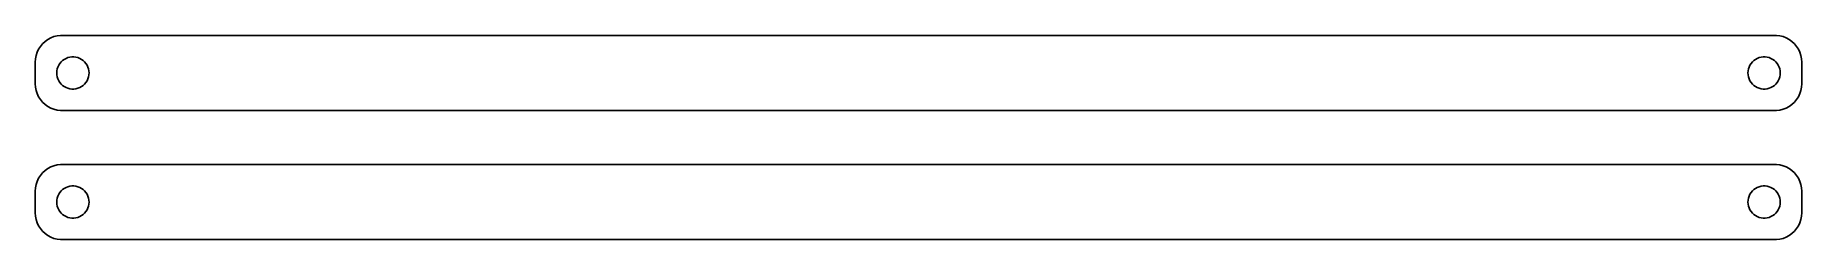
# Model space of a CAD drawing. Header units: metres. Extents: x -164 to 164, y 17 to 55.
import ezdxf

# ---------------------------------------------------------------- set-up
doc = ezdxf.new("R2010")
doc.units = ezdxf.units.M

msp = doc.modelspace()

# ---------------------------------------------------------------- linework, layer by layer
for p, q in [((-163.545, 52.9389), (-163.882, 52.4088)), ((-163.145, 53.4227), (-163.545, 52.9389)), ((-162.687, 53.8526), (-163.145, 53.4227)), ((-162.179, 54.2216), (-162.687, 53.8526)), ((-161.629, 54.5241), (-162.179, 54.2216)), ((-161.045, 54.7553), (-161.629, 54.5241)), ((-160.437, 54.9114), (-161.045, 54.7553)), ((-159.814, 54.9901), (-160.437, 54.9114)), ((159.814, 54.9901), (-159.814, 54.9901)), ((160.437, 54.9114), (159.814, 54.9901)), ((161.045, 54.7553), (160.437, 54.9114)), ((161.629, 54.5241), (161.045, 54.7553)), ((162.179, 54.2216), (161.629, 54.5241)), ((162.687, 53.8526), (162.179, 54.2216)), ((163.145, 53.4227), (162.687, 53.8526)), ((163.545, 52.9389), (163.145, 53.4227)), ((163.882, 52.4088), (163.545, 52.9389)), ((-164.461, 50.6267), (-164.5, 50)), ((-164.5, 50), (-164.5, 46)), ((-164.343, 51.2434), (-164.461, 50.6267)), ((-164.149, 51.8406), (-164.343, 51.2434)), ((-163.882, 52.4088), (-164.149, 51.8406)), ((-160.289, 49.1044), (-160.129, 49.4453)), ((-160.129, 49.4453), (-159.927, 49.7634)), ((-159.927, 49.7634), (-159.687, 50.0536)), ((-159.687, 50.0536), (-159.412, 50.3115)), ((-159.412, 50.3115), (-159.107, 50.533)), ((-159.107, 50.533), (-158.777, 50.7145)), ((-158.777, 50.7145), (-158.427, 50.8532)), ((-158.427, 50.8532), (-158.062, 50.9469)), ((-158.062, 50.9469), (-157.688, 50.9941)), ((-157.688, 50.9941), (-157.312, 50.9941)), ((-157.312, 50.9941), (-156.938, 50.9469)), ((-156.938, 50.9469), (-156.573, 50.8532)), ((-156.573, 50.8532), (-156.223, 50.7145)), ((-156.223, 50.7145), (-155.893, 50.533)), ((-155.893, 50.533), (-155.588, 50.3115)), ((-155.588, 50.3115), (-155.313, 50.0536)), ((-155.313, 50.0536), (-155.073, 49.7634)), ((-155.073, 49.7634), (-154.871, 49.4453)), ((-154.871, 49.4453), (-154.711, 49.1044)), ((154.711, 49.1044), (154.871, 49.4453)), ((154.871, 49.4453), (155.073, 49.7634)), ((155.073, 49.7634), (155.313, 50.0536)), ((155.313, 50.0536), (155.588, 50.3115)), ((155.588, 50.3115), (155.893, 50.533)), ((155.893, 50.533), (156.223, 50.7145)), ((156.223, 50.7145), (156.573, 50.8532)), ((156.573, 50.8532), (156.938, 50.9469)), ((156.938, 50.9469), (157.312, 50.9941)), ((157.312, 50.9941), (157.688, 50.9941)), ((157.688, 50.9941), (158.062, 50.9469)), ((158.062, 50.9469), (158.427, 50.8532)), ((158.427, 50.8532), (158.777, 50.7145)), ((158.777, 50.7145), (159.107, 50.533)), ((159.107, 50.533), (159.412, 50.3115)), ((159.412, 50.3115), (159.687, 50.0536)), ((159.687, 50.0536), (159.927, 49.7634)), ((159.927, 49.7634), (160.129, 49.4453)), ((160.129, 49.4453), (160.289, 49.1044)), ((164.149, 51.8406), (163.882, 52.4088)), ((164.343, 51.2434), (164.149, 51.8406)), ((164.461, 50.6267), (164.343, 51.2434)), ((164.5, 50), (164.461, 50.6267)), ((164.5, 46), (164.5, 50)), ((-160.5, 48), (-160.476, 48.376)), ((-160.476, 47.624), (-160.5, 48)), ((-160.476, 48.376), (-160.406, 48.7461)), ((-160.406, 47.2539), (-160.476, 47.624)), ((-160.406, 48.7461), (-160.289, 49.1044)), ((-160.289, 46.8956), (-160.406, 47.2539)), ((-160.129, 46.5547), (-160.289, 46.8956)), ((-159.927, 46.2366), (-160.129, 46.5547)), ((-159.687, 45.9464), (-159.927, 46.2366)), ((-155.073, 46.2366), (-155.313, 45.9464)), ((-154.871, 46.5547), (-155.073, 46.2366)), ((-154.711, 46.8956), (-154.871, 46.5547)), ((-154.711, 49.1044), (-154.594, 48.7461)), ((-154.594, 47.2539), (-154.711, 46.8956)), ((-154.594, 48.7461), (-154.524, 48.376)), ((-154.524, 47.624), (-154.594, 47.2539)), ((-154.524, 48.376), (-154.5, 48)), ((-154.5, 48), (-154.524, 47.624)), ((154.5, 48), (154.524, 48.376)), ((154.524, 47.624), (154.5, 48)), ((154.524, 48.376), (154.594, 48.7461)), ((154.594, 47.2539), (154.524, 47.624)), ((154.594, 48.7461), (154.711, 49.1044)), ((154.711, 46.8956), (154.594, 47.2539)), ((154.871, 46.5547), (154.711, 46.8956)), ((155.073, 46.2366), (154.871, 46.5547)), ((155.313, 45.9464), (155.073, 46.2366)), ((159.927, 46.2366), (159.687, 45.9464)), ((160.129, 46.5547), (159.927, 46.2366)), ((160.289, 46.8956), (160.129, 46.5547)), ((160.289, 49.1044), (160.406, 48.7461)), ((160.406, 47.2539), (160.289, 46.8956)), ((160.406, 48.7461), (160.476, 48.376)), ((160.476, 47.624), (160.406, 47.2539)), ((160.476, 48.376), (160.5, 48)), ((160.5, 48), (160.476, 47.624)), ((-164.5, 46), (-164.461, 45.3733)), ((-164.461, 45.3733), (-164.343, 44.7566)), ((-164.343, 44.7566), (-164.149, 44.1594)), ((-164.149, 44.1594), (-163.882, 43.5912)), ((-163.882, 43.5912), (-163.545, 43.0611)), ((-163.545, 43.0611), (-163.145, 42.5773)), ((-159.412, 45.6885), (-159.687, 45.9464)), ((-159.107, 45.467), (-159.412, 45.6885)), ((-158.777, 45.2855), (-159.107, 45.467)), ((-158.427, 45.1468), (-158.777, 45.2855)), ((-158.062, 45.0531), (-158.427, 45.1468)), ((-157.688, 45.0059), (-158.062, 45.0531)), ((-157.312, 45.0059), (-157.688, 45.0059)), ((-156.938, 45.0531), (-157.312, 45.0059)), ((-156.573, 45.1468), (-156.938, 45.0531)), ((-156.223, 45.2855), (-156.573, 45.1468)), ((-155.893, 45.467), (-156.223, 45.2855)), ((-155.588, 45.6885), (-155.893, 45.467)), ((-155.313, 45.9464), (-155.588, 45.6885)), ((155.588, 45.6885), (155.313, 45.9464)), ((155.893, 45.467), (155.588, 45.6885)), ((156.223, 45.2855), (155.893, 45.467)), ((156.573, 45.1468), (156.223, 45.2855)), ((156.938, 45.0531), (156.573, 45.1468)), ((157.312, 45.0059), (156.938, 45.0531)), ((157.688, 45.0059), (157.312, 45.0059)), ((158.062, 45.0531), (157.688, 45.0059)), ((158.427, 45.1468), (158.062, 45.0531)), ((158.777, 45.2855), (158.427, 45.1468)), ((159.107, 45.467), (158.777, 45.2855)), ((159.412, 45.6885), (159.107, 45.467)), ((159.687, 45.9464), (159.412, 45.6885)), ((163.145, 42.5773), (163.545, 43.0611)), ((163.545, 43.0611), (163.882, 43.5912)), ((163.882, 43.5912), (164.149, 44.1594)), ((164.149, 44.1594), (164.343, 44.7566)), ((164.343, 44.7566), (164.461, 45.3733)), ((164.461, 45.3733), (164.5, 46)), ((-163.145, 42.5773), (-162.687, 42.1474)), ((-162.687, 42.1474), (-162.179, 41.7784)), ((-162.179, 41.7784), (-161.629, 41.4759)), ((-161.629, 41.4759), (-161.045, 41.2447)), ((-161.045, 41.2447), (-160.437, 41.0886)), ((-160.437, 41.0886), (-159.814, 41.0099)), ((-159.814, 41.0099), (159.814, 41.0099)), ((159.814, 41.0099), (160.437, 41.0886)), ((160.437, 41.0886), (161.045, 41.2447)), ((161.045, 41.2447), (161.629, 41.4759)), ((161.629, 41.4759), (162.179, 41.7784)), ((162.179, 41.7784), (162.687, 42.1474)), ((162.687, 42.1474), (163.145, 42.5773)), ((-162.687, 29.8526), (-163.145, 29.4227)), ((-162.179, 30.2216), (-162.687, 29.8526)), ((-161.629, 30.5241), (-162.179, 30.2216)), ((-161.045, 30.7553), (-161.629, 30.5241)), ((-160.437, 30.9114), (-161.045, 30.7553)), ((-159.814, 30.9901), (-160.437, 30.9114)), ((159.814, 30.9901), (-159.814, 30.9901)), ((160.437, 30.9114), (159.814, 30.9901)), ((161.045, 30.7553), (160.437, 30.9114)), ((161.629, 30.5241), (161.045, 30.7553)), ((162.179, 30.2216), (161.629, 30.5241)), ((162.687, 29.8526), (162.179, 30.2216)), ((163.145, 29.4227), (162.687, 29.8526)), ((-164.461, 26.6267), (-164.5, 26)), ((-164.343, 27.2434), (-164.461, 26.6267)), ((-164.149, 27.8406), (-164.343, 27.2434)), ((-163.882, 28.4088), (-164.149, 27.8406)), ((-163.545, 28.9389), (-163.882, 28.4088)), ((-163.145, 29.4227), (-163.545, 28.9389)), ((-159.412, 26.3115), (-159.107, 26.533)), ((-159.107, 26.533), (-158.777, 26.7145)), ((-158.777, 26.7145), (-158.427, 26.8532)), ((-158.427, 26.8532), (-158.062, 26.9469)), ((-158.062, 26.9469), (-157.688, 26.9941)), ((-157.688, 26.9941), (-157.312, 26.9941)), ((-157.312, 26.9941), (-156.938, 26.9469)), ((-156.938, 26.9469), (-156.573, 26.8532)), ((-156.573, 26.8532), (-156.223, 26.7145)), ((-156.223, 26.7145), (-155.893, 26.533)), ((-155.893, 26.533), (-155.588, 26.3115)), ((155.588, 26.3115), (155.893, 26.533)), ((155.893, 26.533), (156.223, 26.7145)), ((156.223, 26.7145), (156.573, 26.8532)), ((156.573, 26.8532), (156.938, 26.9469)), ((156.938, 26.9469), (157.312, 26.9941)), ((157.312, 26.9941), (157.688, 26.9941)), ((157.688, 26.9941), (158.062, 26.9469)), ((158.062, 26.9469), (158.427, 26.8532)), ((158.427, 26.8532), (158.777, 26.7145)), ((158.777, 26.7145), (159.107, 26.533)), ((159.107, 26.533), (159.412, 26.3115)), ((163.545, 28.9389), (163.145, 29.4227)), ((163.882, 28.4088), (163.545, 28.9389)), ((164.149, 27.8406), (163.882, 28.4088)), ((164.343, 27.2434), (164.149, 27.8406)), ((164.461, 26.6267), (164.343, 27.2434)), ((164.5, 26), (164.461, 26.6267)), ((-164.5, 26), (-164.5, 22)), ((-160.5, 24), (-160.476, 24.376)), ((-160.476, 23.624), (-160.5, 24)), ((-160.476, 24.376), (-160.406, 24.7461)), ((-160.406, 23.2539), (-160.476, 23.624)), ((-160.406, 24.7461), (-160.289, 25.1044)), ((-160.289, 22.8956), (-160.406, 23.2539)), ((-160.289, 25.1044), (-160.129, 25.4453)), ((-160.129, 25.4453), (-159.927, 25.7634)), ((-159.927, 25.7634), (-159.687, 26.0536)), ((-159.687, 26.0536), (-159.412, 26.3115)), ((-155.588, 26.3115), (-155.313, 26.0536)), ((-155.313, 26.0536), (-155.073, 25.7634)), ((-155.073, 25.7634), (-154.871, 25.4453)), ((-154.871, 25.4453), (-154.711, 25.1044)), ((-154.711, 25.1044), (-154.594, 24.7461)), ((-154.594, 23.2539), (-154.711, 22.8956)), ((-154.594, 24.7461), (-154.524, 24.376)), ((-154.524, 23.624), (-154.594, 23.2539)), ((-154.524, 24.376), (-154.5, 24)), ((-154.5, 24), (-154.524, 23.624)), ((154.5, 24), (154.524, 24.376)), ((154.524, 23.624), (154.5, 24)), ((154.524, 24.376), (154.594, 24.7461)), ((154.594, 23.2539), (154.524, 23.624)), ((154.594, 24.7461), (154.711, 25.1044)), ((154.711, 22.8956), (154.594, 23.2539)), ((154.711, 25.1044), (154.871, 25.4453)), ((154.871, 25.4453), (155.073, 25.7634)), ((155.073, 25.7634), (155.313, 26.0536)), ((155.313, 26.0536), (155.588, 26.3115)), ((159.412, 26.3115), (159.687, 26.0536)), ((159.687, 26.0536), (159.927, 25.7634)), ((159.927, 25.7634), (160.129, 25.4453)), ((160.129, 25.4453), (160.289, 25.1044)), ((160.289, 25.1044), (160.406, 24.7461)), ((160.406, 23.2539), (160.289, 22.8956)), ((160.406, 24.7461), (160.476, 24.376)), ((160.476, 23.624), (160.406, 23.2539)), ((160.476, 24.376), (160.5, 24)), ((160.5, 24), (160.476, 23.624)), ((164.5, 22), (164.5, 26)), ((-164.5, 22), (-164.461, 21.3733)), ((-164.461, 21.3733), (-164.343, 20.7566)), ((-164.343, 20.7566), (-164.149, 20.1594)), ((-164.149, 20.1594), (-163.882, 19.5912)), ((-160.129, 22.5547), (-160.289, 22.8956)), ((-159.927, 22.2366), (-160.129, 22.5547)), ((-159.687, 21.9464), (-159.927, 22.2366)), ((-159.412, 21.6885), (-159.687, 21.9464)), ((-159.107, 21.467), (-159.412, 21.6885)), ((-158.777, 21.2855), (-159.107, 21.467)), ((-158.427, 21.1468), (-158.777, 21.2855)), ((-158.062, 21.0531), (-158.427, 21.1468)), ((-157.688, 21.0059), (-158.062, 21.0531)), ((-157.312, 21.0059), (-157.688, 21.0059)), ((-156.938, 21.0531), (-157.312, 21.0059)), ((-156.573, 21.1468), (-156.938, 21.0531)), ((-156.223, 21.2855), (-156.573, 21.1468)), ((-155.893, 21.467), (-156.223, 21.2855)), ((-155.588, 21.6885), (-155.893, 21.467)), ((-155.313, 21.9464), (-155.588, 21.6885)), ((-155.073, 22.2366), (-155.313, 21.9464)), ((-154.871, 22.5547), (-155.073, 22.2366)), ((-154.711, 22.8956), (-154.871, 22.5547)), ((154.871, 22.5547), (154.711, 22.8956)), ((155.073, 22.2366), (154.871, 22.5547)), ((155.313, 21.9464), (155.073, 22.2366)), ((155.588, 21.6885), (155.313, 21.9464)), ((155.893, 21.467), (155.588, 21.6885)), ((156.223, 21.2855), (155.893, 21.467)), ((156.573, 21.1468), (156.223, 21.2855)), ((156.938, 21.0531), (156.573, 21.1468)), ((157.312, 21.0059), (156.938, 21.0531)), ((157.688, 21.0059), (157.312, 21.0059)), ((158.062, 21.0531), (157.688, 21.0059)), ((158.427, 21.1468), (158.062, 21.0531)), ((158.777, 21.2855), (158.427, 21.1468)), ((159.107, 21.467), (158.777, 21.2855)), ((159.412, 21.6885), (159.107, 21.467)), ((159.687, 21.9464), (159.412, 21.6885)), ((159.927, 22.2366), (159.687, 21.9464)), ((160.129, 22.5547), (159.927, 22.2366)), ((160.289, 22.8956), (160.129, 22.5547)), ((163.882, 19.5912), (164.149, 20.1594)), ((164.149, 20.1594), (164.343, 20.7566)), ((164.343, 20.7566), (164.461, 21.3733)), ((164.461, 21.3733), (164.5, 22)), ((-163.882, 19.5912), (-163.545, 19.0611)), ((-163.545, 19.0611), (-163.145, 18.5773)), ((-163.145, 18.5773), (-162.687, 18.1474)), ((-162.687, 18.1474), (-162.179, 17.7784)), ((-162.179, 17.7784), (-161.629, 17.4759)), ((-161.629, 17.4759), (-161.045, 17.2447)), ((-161.045, 17.2447), (-160.437, 17.0886)), ((-160.437, 17.0886), (-159.814, 17.0099)), ((-159.814, 17.0099), (159.814, 17.0099)), ((159.814, 17.0099), (160.437, 17.0886)), ((160.437, 17.0886), (161.045, 17.2447)), ((161.045, 17.2447), (161.629, 17.4759)), ((161.629, 17.4759), (162.179, 17.7784)), ((162.179, 17.7784), (162.687, 18.1474)), ((162.687, 18.1474), (163.145, 18.5773)), ((163.145, 18.5773), (163.545, 19.0611)), ((163.545, 19.0611), (163.882, 19.5912))]:
    msp.add_line(p, q)

doc.saveas('drawing.dxf')
